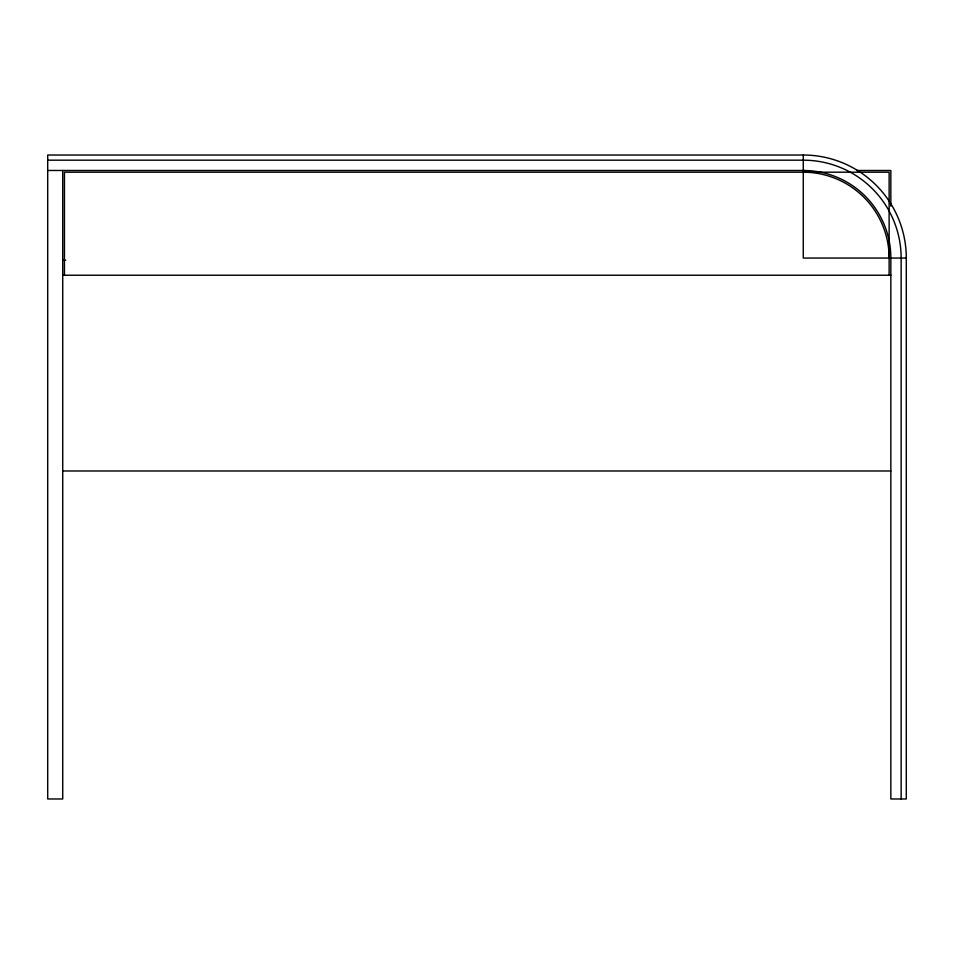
<?xml version="1.0" encoding="UTF-8"?>
<svg xmlns="http://www.w3.org/2000/svg" width="954" height="954" viewBox="0 0 954 954"><rect width="100%" height="100%" fill="white"/><g stroke="black" fill="none" stroke-linecap="round" stroke-linejoin="round"><path stroke-width="1.43" d="M803.268 170.48A87.577 87.577 0 0 1 890.845 258.057L890.845 798.975L906.3 798.975L906.3 258.057A103.032 103.032 0 0 0 803.268 155.025L47.7 155.025L47.7 798.975L62.725 798.975L62.725 170.48M47.7 160.177L803.268 160.177A97.88 97.88 0 0 1 901.148 258.057L901.148 798.975M47.7 170.48L804.484 170.48M856.585 170.48L890.845 170.48L890.845 206.183M906.3 258.057L803.268 258.057L803.268 155.025M62.725 260.203L65.707 260.203M62.725 275.229L890.845 275.229M62.725 470.99L890.845 470.99M889.128 275.229L889.128 172.197L64.443 172.197L64.443 275.229M803.268 172.197A85.86 85.86 0 0 1 889.128 258.057"/></g></svg>
